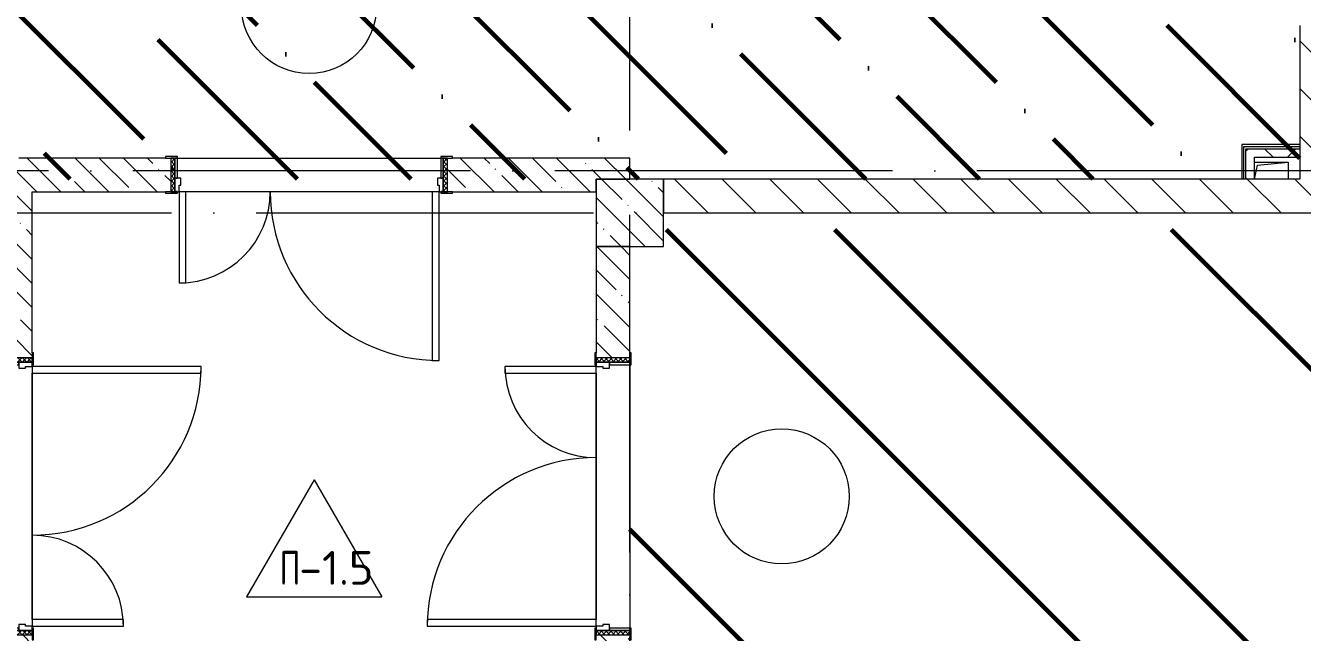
# Model space of a CAD drawing. Header units: millimetres. Extents: x -68946 to 288321, y -402657 to 324925.
# Drawn here: x 129373 to 136938, y -225267 to -221671 of the extents above; entities that cross this region are included whole.
import ezdxf

# ---------------------------------------------------------------- set-up
doc = ezdxf.new("R2010")
doc.units = ezdxf.units.MM
doc.linetypes.add('ADSK_Линия сетки', pattern=[2500, 2000, -250, 0, -250])
for name, color, linetype, lineweight in [('3.4) ПТ-1.2      4 вып', 1, 'Continuous', 60), ('3.4) ПТ-2.15    4 вып', 200, 'Continuous', 60), ('A-DETL-GENF-OTLN', 250, 'Continuous', 5), ('A-DOOR-____-IDEN', 31, 'Continuous', 9), ('A-DOOR-____-MCUT', 250, 'Continuous', 5), ('A-DOOR-____-OTLN', 250, 'Continuous', 5), ('A-DOOR-FRAM-MCUT', 31, 'Continuous', 5), ('A-DOOR-FRAM-OTLN', 31, 'Continuous', 5), ('A-FLOR-____-IDEN', 11, 'Continuous', 9), ('A-FLOR-____-OTLN', 192, 'Continuous', 9), ('A-GLAZ-____-OTLN', 250, 'Continuous', 5), ('A-WALL-____-MCUT', 250, 'Continuous', 13), ('A-WALL-____-PATT', 250, 'Continuous', 13), ('A-WALL-FNSH-MCUT', 250, 'Continuous', 13), ('I-WALL-____-OTLN', 250, 'Continuous', 9), ('S-COLS-____-MCUT', 250, 'Continuous', 25), ('S-COLS-____-OTLN', 250, 'Continuous', 9), ('S-GRID-____-OTLN', 250, 'Continuous', 9)]:
    doc.layers.add(name, color=color, linetype=linetype, lineweight=lineweight)
doc.styles.add('ISOCPEUR_2', font='isocpeur.ttf', dxfattribs={"height": 160})
pattern_1 = [(135, (28052.9, -258555.93), (-141.42136, -141.42136), [])]
pattern_2 = [(135, (1481.41, 164.685), (-14.14214, -14.14214), []), (225, (1481.41, 164.685), (14.14214, -14.14214), [])]
pattern_3 = [(45, (-641.384, 164.685), (-14.1421, 14.1421), []), (135, (-641.384, 164.685), (-14.1421, -14.1421), [])]
pattern_4 = [(135, (28052.9, -258555.93), (-142.5612, -142.5612), []), (135, (28195.47, -258555.93), (-142.5612, -142.5612), [252.016, -50.403, 3.353, -47.05])]
pattern_5 = [(45, (28052.9, -258555.93), (-141.42136, 141.42136), []), (135, (28052.9, -258555.93), (-141.42136, -141.42136), [])]

# ---------------------------------------------------------------- blocks, each defined once
blk = doc.blocks.new('Дверь_СКБ_2Ст_Внутренняя1 - Н_Д-1_1п_1640x2100h_ЛК-42630921-АР1_Маркировочный план 3 этажа секция 2_3')
at = {"layer": 'A-DOOR-____-OTLN'}
h = blk.add_hatch(dxfattribs=at)
h.set_pattern_fill('FP_46', color=256, style=0, pattern_type=2)
h.set_pattern_definition(pattern_2)
h.paths.add_polyline_path([(832.5, 100), (807.5, 100), (807.5, -100), (832.5, -100), (832.5, 30.7)])
at = {"layer": 'A-DOOR-FRAM-OTLN'}
h = blk.add_hatch(dxfattribs=at)
h.set_pattern_fill('FP_47', color=256, style=0, pattern_type=2)
h.set_pattern_definition(pattern_3)
h.paths.add_polyline_path([(-782.5, -100), (-782.5, 100), (-807.5, 100), (-807.5, -100)])
at = {"layer": 'A-DOOR-____-MCUT'}
for p, q in [((-757.5, 1100), (-757.5, 100)), ((-717.5, 1100), (-757.5, 1100)), ((-717.5, 100), (-717.5, 1100)), ((782.5, 640), (742.5, 640)), ((742.5, 640), (742.5, 100)), ((782.5, 100), (782.5, 640)), ((-757.5, 100), (-717.5, 100)), ((742.5, 100), (782.5, 100))]:
    blk.add_line(p, q, dxfattribs=at)
at = {"layer": 'A-DOOR-____-OTLN'}
for centre, radius, start, end in [((-757.5, 100), 1000, 0, 90), ((782.5, 100), 540, 90, 180)]:
    blk.add_arc(centre, radius, start, end, dxfattribs=at)
at = {"layer": 'A-DOOR-FRAM-MCUT'}
for p, q in [((-767.5, 108), (-837.5, 108)), ((-837.5, 108), (-837.5, 100)), ((-837.5, 100), (-767.5, 100)), ((-782.5, 100), (-807.5, 100)), ((-807.5, 100), (-807.5, -100)), ((-757.5, 100), (-782.5, 100)), ((-782.5, 100), (-782.5, 20)), ((-782.5, -100), (-782.5, 100)), ((-767.5, 100), (-782.5, 100)), ((-782.5, 100), (-782.5, 99)), ((-782.5, 99), (-767.5, 99)), ((-767.5, 100), (-767.5, 108)), ((-767.5, 99), (-767.5, 100)), ((-757.5, 60), (-757.5, 100)), ((782.5, 100), (782.5, 60)), ((807.5, 100), (782.5, 100)), ((862.5, 108), (792.5, 108)), ((792.5, 108), (792.5, 100)), ((807.5, 100), (792.5, 100)), ((792.5, 100), (792.5, 99)), ((792.5, 100), (862.5, 100)), ((792.5, 99), (807.5, 99)), ((807.5, 20), (807.5, 100)), ((832.5, 100), (807.5, 100)), ((807.5, 100), (807.5, -100)), ((807.5, 99), (807.5, 100)), ((832.5, -100), (832.5, 100)), ((862.5, 100), (862.5, 108)), ((-782.5, 20), (-747.5, 20)), ((-767.5, 20), (-782.5, 20)), ((-782.5, 20), (-782.5, -100)), ((-767.5, -100), (-767.5, 20)), ((-747.5, 60), (-757.5, 60)), ((-747.5, 20), (-747.5, 60)), ((782.5, 60), (772.5, 60)), ((772.5, 60), (772.5, 20)), ((772.5, 20), (807.5, 20)), ((807.5, 20), (792.5, 20)), ((792.5, 20), (792.5, -100)), ((807.5, -100), (807.5, 20)), ((-767.5, -100), (-837.5, -100)), ((-837.5, -100), (-837.5, -108)), ((-837.5, -108), (-767.5, -108)), ((-807.5, -100), (-782.5, -100)), ((-782.5, -100), (-767.5, -100)), ((-767.5, -108), (-767.5, -100)), ((792.5, -100), (807.5, -100)), ((862.5, -100), (792.5, -100)), ((792.5, -100), (792.5, -108)), ((792.5, -108), (862.5, -108)), ((807.5, -100), (832.5, -100)), ((862.5, -108), (862.5, -100))]:
    blk.add_line(p, q, dxfattribs=at)
blk = doc.blocks.new('Дверь_СКБ_2Ст_Внутренняя1 - Н_Д-1_1п_1640x2100h_ЛК-V85-АР1_Маркировочный план 3 этажа секция 2_3')
at = {"layer": 'A-DOOR-____-OTLN'}
h = blk.add_hatch(dxfattribs=at)
h.set_pattern_fill('FP_46', color=256, style=0, pattern_type=2)
h.set_pattern_definition(pattern_2)
h.paths.add_polyline_path([(807.5, -100), (832.5, -100), (832.5, 100), (807.5, 100)])
at = {"layer": 'A-DOOR-FRAM-OTLN'}
h = blk.add_hatch(dxfattribs=at)
h.set_pattern_fill('FP_47', color=256, style=0, pattern_type=2)
h.set_pattern_definition(pattern_3)
h.paths.add_polyline_path([(-807.5, -100), (-782.5, -100), (-782.5, 100), (-807.5, 100)])
at = {"layer": 'A-DOOR-____-MCUT'}
for p, q in [((-757.5, 1100), (-757.5, 100)), ((-717.5, 1100), (-757.5, 1100)), ((-717.5, 100), (-717.5, 1100)), ((782.5, 640), (742.5, 640)), ((742.5, 640), (742.5, 100)), ((782.5, 100), (782.5, 640)), ((-757.5, 100), (-717.5, 100)), ((742.5, 100), (782.5, 100))]:
    blk.add_line(p, q, dxfattribs=at)
at = {"layer": 'A-DOOR-____-OTLN'}
for centre, radius, start, end in [((-757.5, 100), 1000, 0, 90), ((782.5, 100), 540, 90, 180)]:
    blk.add_arc(centre, radius, start, end, dxfattribs=at)
at = {"layer": 'A-DOOR-FRAM-MCUT'}
for p, q in [((-767.5, 108), (-837.5, 108)), ((-837.5, 108), (-837.5, 100)), ((-837.5, 100), (-767.5, 100)), ((-782.5, 100), (-807.5, 100)), ((-807.5, 100), (-807.5, -100)), ((-757.5, 100), (-782.5, 100)), ((-782.5, 100), (-782.5, 20)), ((-782.5, -100), (-782.5, 100)), ((-767.5, 100), (-782.5, 100)), ((-782.5, 100), (-782.5, 99)), ((-782.5, 99), (-767.5, 99)), ((-767.5, 100), (-767.5, 108)), ((-767.5, 99), (-767.5, 100)), ((-757.5, 60), (-757.5, 100)), ((782.5, 100), (782.5, 60)), ((807.5, 100), (782.5, 100)), ((862.5, 108), (792.5, 108)), ((792.5, 108), (792.5, 100)), ((807.5, 100), (792.5, 100)), ((792.5, 100), (792.5, 99)), ((792.5, 100), (862.5, 100)), ((792.5, 99), (807.5, 99)), ((807.5, 20), (807.5, 100)), ((832.5, 100), (807.5, 100)), ((807.5, 100), (807.5, -100)), ((807.5, 99), (807.5, 100)), ((832.5, -100), (832.5, 100)), ((862.5, 100), (862.5, 108)), ((-782.5, 20), (-747.5, 20)), ((-767.5, 20), (-782.5, 20)), ((-782.5, 20), (-782.5, -100)), ((-767.5, -100), (-767.5, 20)), ((-747.5, 60), (-757.5, 60)), ((-747.5, 20), (-747.5, 60)), ((782.5, 60), (772.5, 60)), ((772.5, 60), (772.5, 20)), ((772.5, 20), (807.5, 20)), ((807.5, 20), (792.5, 20)), ((792.5, 20), (792.5, -100)), ((807.5, -100), (807.5, 20)), ((-767.5, -100), (-837.5, -100)), ((-837.5, -100), (-837.5, -108)), ((-837.5, -108), (-767.5, -108)), ((-807.5, -100), (-782.5, -100)), ((-782.5, -100), (-767.5, -100)), ((-767.5, -108), (-767.5, -100)), ((792.5, -100), (807.5, -100)), ((862.5, -100), (792.5, -100)), ((792.5, -100), (792.5, -108)), ((792.5, -108), (862.5, -108)), ((807.5, -100), (832.5, -100)), ((862.5, -108), (862.5, -100))]:
    blk.add_line(p, q, dxfattribs=at)
blk = doc.blocks.new('_Wn_-As_OpeningMEP_floor__Rectangular - _Wn_-As_OpeningMEP_floor__Rectangular-35316824-АР1_Маркировочный план 3 этажа секция 2_3')
at = {"layer": 'A-DETL-GENF-OTLN', "lineweight": 5}
for p, q in [((-100, 0), (-82.3, 82.3)), ((-82.3, 82.3), (100, 100))]:
    blk.add_line(p, q, dxfattribs=at)
blk = doc.blocks.new('AAR_СКБ_Марка_Перекрытия - Марка пола-17325028-АР1_Маркировочный план 3 этажа секция 2_3')
at = {"layer": 'A-FLOR-____-IDEN'}
for p, q in [((0, 6.932), (-4.002, 0)), ((0, 6.932), (4.002, 0)), ((-4.002, 0), (4.002, 0))]:
    blk.add_line(p, q, dxfattribs=at)
blk = doc.blocks.new('ADSK_Марка_Дверь - Типоразмер_ADSK_Марка-30565456-АР1_Маркировочный план 3 этажа секция 2_3')
at = {"layer": 'A-DOOR-____-IDEN'}
blk.add_circle((0, 0), 4, dxfattribs=at)

msp = doc.modelspace()

# ---------------------------------------------------------------- hatches: boundary and pattern name
at = {"layer": '3.4) ПТ-1.2      4 вып'}
h = msp.add_hatch(dxfattribs=at)
h.set_pattern_fill('ANSI32', color=256, scale=222, angle=90)
h.paths.add_polyline_path([(141452.9057, -222880.9286), (132952.9057, -222880.9286), (132952.9057, -239330.9286), (141452.9057, -239330.9286)])
at = {"layer": '3.4) ПТ-2.15    4 вып'}
h = msp.add_hatch(dxfattribs=at)
h.set_pattern_fill('ANSI36', color=256, scale=150, angle=90)
h.paths.add_polyline_path([(136922.9066, -218780.9286), (97552.9057, -218780.9286), (97552.9057, -222580.9286), (118362.9063, -222580.9286), (118362.9063, -222130.9056), (121722.9057, -222130.9056), (121722.9057, -222580.9286), (124552.9057, -222580.9286), (124552.9057, -222130.9883), (129331.7151, -222130.9883), (129331.7151, -222580.9286), (136922.9066, -222580.9286)])
at = {"layer": 'A-WALL-____-PATT', "lineweight": 15}
h = msp.add_hatch(dxfattribs=at)
h.set_pattern_fill('FP_1', color=256, style=0, pattern_type=2)
h.set_pattern_definition(pattern_1)
h.paths.add_polyline_path([(137122.9066, -222580.9286), (137122.9066, -221640.9286), (136922.9066, -221640.9286), (136922.9066, -222580.9286), (137072.9516, -222580.9286)])
h.paths.add_polyline_path([(137122.9066, -218940.9286), (137122.9066, -218780.9286), (136922.9066, -218780.9286), (136922.9066, -218940.9286), (137032.1654, -218940.9286)])
h = msp.add_hatch(dxfattribs=at)
h.set_pattern_fill('FP_52', color=256, style=0, pattern_type=2)
h.set_pattern_definition(pattern_5)
h.paths.add_polyline_path([(136652.9063, -222580.9286), (136652.9063, -222400.9286), (136602.9063, -222400.9286), (136602.9063, -222580.9286)])
h = msp.add_hatch(dxfattribs=at)
h.set_pattern_fill('FP_52', color=256, style=0, pattern_type=2)
h.set_pattern_definition(pattern_5)
h.paths.add_polyline_path([(136652.9063, -222450.9286), (136922.9066, -222450.9286), (136922.9066, -222400.9286), (136652.9063, -222400.9286)])
h = msp.add_hatch(dxfattribs=at)
h.set_pattern_fill('FP_19', color=256, style=0, pattern_type=2)
h.set_pattern_definition(pattern_4)
h.paths.add_polyline_path([(129412.8162, -232330.8689), (129412.9057, -232330.8689), (129412.9057, -225280.9608), (129212.9057, -225280.9608), (129212.9057, -232330.8689), (129412.7566, -232330.8689)])
h.paths.add_polyline_path([(129257.8747, -223640.9608), (129412.9057, -223640.9608), (129412.9057, -222455.9292), (129212.9057, -222455.9292), (129212.9057, -223640.9608)])
h = msp.add_hatch(dxfattribs=at)
h.set_pattern_fill('FP_19', color=256, style=0, pattern_type=2)
h.set_pattern_definition(pattern_4)
h.paths.add_polyline_path([(131902.9063, -222655.9292), (132752.9057, -222655.9292), (132752.9057, -222580.9286), (132952.9063, -222580.9286), (132952.9063, -222455.9292), (131872.9063, -222455.9292), (131872.9063, -222655.9292)])
h.paths.add_polyline_path([(130202.9063, -222655.9292), (130232.9063, -222655.9292), (130232.9063, -222455.9292), (129412.9057, -222455.9292), (129412.9057, -222655.9292), (129586.6059, -222655.9292)])
h = msp.add_hatch(dxfattribs=at)
h.set_pattern_fill('FP_1', color=256, style=0, pattern_type=2)
h.set_pattern_definition(pattern_1)
h.paths.add_polyline_path([(133152.8838, -222780.9286), (138877.9057, -222780.9286), (138877.9057, -222580.9286), (133152.8838, -222580.9286), (133152.8838, -222675.0152)])
h = msp.add_hatch(dxfattribs=at)
h.set_pattern_fill('FP_19', color=256, style=0, pattern_type=2)
h.set_pattern_definition(pattern_4)
h.paths.add_polyline_path([(132752.9063, -232130.8689), (132952.9063, -232130.8689), (132952.9063, -230430.9286), (132752.9063, -230430.9286), (132752.9063, -231449.0772)])
h.paths.add_polyline_path([(132752.9063, -230030.9286), (132952.9063, -230030.9286), (132952.9063, -226230.9286), (132752.9063, -226230.9286), (132752.9063, -230016.7154)])
h.paths.add_polyline_path([(132952.9063, -225830.9286), (132952.9063, -225280.9608), (132752.9063, -225280.9608), (132752.9063, -225830.9286)])
h.paths.add_polyline_path([(132752.9063, -223640.9608), (132952.9063, -223640.9608), (132952.9063, -222980.9286), (132752.9063, -222980.9286), (132752.9063, -223610.9608)])
at = {"layer": 'S-COLS-____-OTLN', "lineweight": 5}
h = msp.add_hatch(dxfattribs=at)
h.set_pattern_fill('FP_19', color=256, style=0, pattern_type=2)
h.set_pattern_definition(pattern_4)
h.paths.add_polyline_path([(133152.9057, -222980.9286), (133152.8838, -222580.9286), (132752.9057, -222580.9286), (132752.9063, -222980.9286), (132952.9063, -222980.9286)])

# ---------------------------------------------------------------- linework, layer by layer
at = {"layer": 'A-FLOR-____-OTLN', "lineweight": 5}
for p, q in [((136652.9063, -222481.0208), (136852.9063, -222481.0208)), ((136852.9063, -222481.0208), (136852.9063, -222580.9286)), ((131782.9063, -222655.9292), (130322.9063, -222655.9292)), ((129412.9057, -223730.9608), (129412.9057, -225190.9608)), ((129412.9057, -225190.9608), (129412.9057, -223730.9608)), ((132752.9063, -225190.9608), (132752.9063, -223730.9608)), ((132752.9063, -223730.9608), (132752.9063, -225190.9608))]:
    msp.add_line(p, q, dxfattribs=at)
at = {"layer": 'A-WALL-____-MCUT', "color": 7, "lineweight": 15}
for p, q in [((136922.9066, -221670.9286), (136922.9066, -222580.9286)), ((136602.9063, -222400.9286), (136922.9066, -222400.9286)), ((136602.9063, -222580.9286), (136602.9063, -222400.9286)), ((136652.9063, -222450.9286), (136922.9066, -222450.9286)), ((136652.9063, -222580.9286), (136652.9063, -222450.9286)), ((136922.9066, -222580.9286), (133152.8838, -222580.9286)), ((133152.8838, -222580.9286), (133152.8838, -222780.9286)), ((133152.8838, -222780.9286), (139022.9063, -222780.9286))]:
    msp.add_line(p, q, dxfattribs=at)
at = {"layer": 'A-WALL-____-MCUT', "lineweight": 15}
for p, q in [((136590.4063, -222388.4286), (136922.9066, -222388.4286)), ((136590.4063, -222580.9286), (136590.4063, -222388.4286)), ((132752.9057, -222655.9292), (132752.9057, -222580.9286)), ((132752.9057, -222580.9286), (132952.9063, -222580.9286)), ((132952.9063, -222980.9286), (132752.9063, -222980.9286))]:
    msp.add_line(p, q, dxfattribs=at)
at = {"layer": 'A-WALL-____-MCUT', "color": 250, "lineweight": 15}
for p, q in [((130202.9063, -222455.9292), (129332.9057, -222455.9292)), ((132952.9063, -222455.9292), (131902.9063, -222455.9292)), ((132952.9063, -222580.9286), (132952.9063, -222455.9292)), ((129412.9057, -223610.9608), (129412.9057, -222655.9292)), ((129412.9057, -222655.9292), (130202.9063, -222655.9292)), ((131902.9063, -222655.9292), (132752.9057, -222655.9292)), ((132752.9063, -222980.9286), (132752.9063, -223610.9608)), ((132952.9063, -223610.9608), (132952.9063, -222980.9286))]:
    msp.add_line(p, q, dxfattribs=at)
at = {"layer": 'A-WALL-FNSH-MCUT', "lineweight": 15}
for p, q in [((136922.9066, -222375.9286), (136577.9063, -222375.9286)), ((136577.9063, -222375.9286), (136577.9063, -222580.9286))]:
    msp.add_line(p, q, dxfattribs=at)
at = {"layer": 'I-WALL-____-OTLN', "lineweight": 15}
for p, q in [((130272.9063, -222455.9292), (131832.9063, -222455.9292)), ((132952.9063, -223680.9608), (132952.9063, -225240.9608))]:
    msp.add_line(p, q, dxfattribs=at)
at = {"layer": 'S-COLS-____-MCUT', "lineweight": 5}
for p, q in [((133152.9057, -222580.9286), (132952.9063, -222580.9286)), ((133152.9057, -222980.9286), (133152.9057, -222580.9286)), ((132752.9057, -222655.9292), (132752.9057, -222980.9286)), ((132952.9063, -222980.9286), (133152.9057, -222980.9286))]:
    msp.add_line(p, q, dxfattribs=at)
at = {"layer": 'S-COLS-____-OTLN', "lineweight": 5}
for p, q in [((132952.9063, -222580.9286), (132752.9057, -222580.9286)), ((132752.9057, -222580.9286), (132752.9057, -222655.9292)), ((132752.9057, -222980.9286), (132952.9063, -222980.9286))]:
    msp.add_line(p, q, dxfattribs=at)
at = {"layer": 'S-GRID-____-OTLN', "linetype": 'ADSK_Линия сетки'}
for p, q in [((132952.9057, -262294.7685), (132952.9057, -197353.9241)), ((184510.8783, -222530.9286), (127372.9057, -222530.9286)), ((93236.8325, -222780.9286), (181888.5828, -222780.9286))]:
    msp.add_line(p, q, dxfattribs=at)

# ---------------------------------------------------------------- block references
at = {"layer": 'A-DOOR-____-IDEN', "xscale": 99.99999999999993, "yscale": 99.99999999999993, "zscale": 99.99999999999993}
for p in [(131052.9063, -221555.9292), (133852.9063, -224460.9608)]:
    msp.add_blockref('ADSK_Марка_Дверь - Типоразмер_ADSK_Марка-30565456-АР1_Маркировочный план 3 этажа секция 2_3', p, dxfattribs=at)
at = {"layer": 'A-DOOR-____-OTLN'}
for name, p, rotation in [('Дверь_СКБ_2Ст_Внутренняя1 - Н_Д-1_1п_1640x2100h_ЛК-42630921-АР1_Маркировочный план 3 этажа секция 2_3', (131065.4063, -222555.9292), 180), ('Дверь_СКБ_2Ст_Внутренняя1 - Н_Д-1_1п_1640x2100h_ЛК-42630921-АР1_Маркировочный план 3 этажа секция 2_3', (129312.9057, -224448.4608), 269.9999999999999), ('Дверь_СКБ_2Ст_Внутренняя1 - Н_Д-1_1п_1640x2100h_ЛК-V85-АР1_Маркировочный план 3 этажа секция 2_3', (132852.9063, -224473.4608), 89.9999999999999)]:
    msp.add_blockref(name, p, dxfattribs=dict(at, rotation=rotation))
at = {"layer": 'A-FLOR-____-IDEN', "xscale": 99.99999999999993, "yscale": 99.99999999999993, "zscale": 99.99999999999993}
msp.add_blockref('AAR_СКБ_Марка_Перекрытия - Марка пола-17325028-АР1_Маркировочный план 3 этажа секция 2_3', (131082.906, -225055.9289), dxfattribs=at)
at = {"layer": 'A-GLAZ-____-OTLN'}
msp.add_blockref('_Wn_-As_OpeningMEP_floor__Rectangular - _Wn_-As_OpeningMEP_floor__Rectangular-35316824-АР1_Маркировочный план 3 этажа секция 2_3', (136752.9063, -222580.9747), dxfattribs=at)

# ---------------------------------------------------------------- texts
at = {"layer": 'A-FLOR-____-IDEN', "char_height": 200, "attachment_point": 1, "style": 'ISOCPEUR_2'}
for s, insert, width in [('\\fISOCPEUR|b0|i0|c204|p34|;\\W.7;П', (130877.6711, -224784.5431), 140.295312), ('-1.5', (130993.4263, -224784.5431), 381.60325)]:
    msp.add_mtext(s, dxfattribs=dict(at, insert=insert, width=width))

doc.saveas('drawing.dxf')
